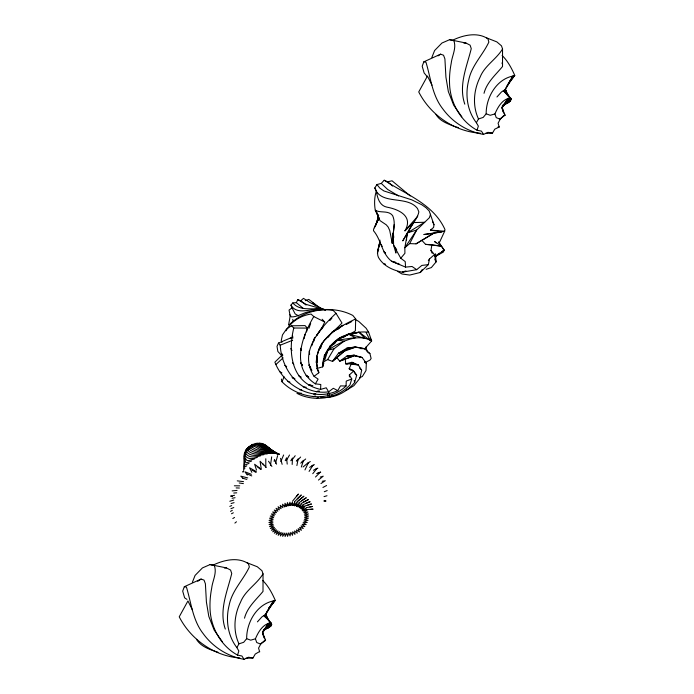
<?xml version="1.0" encoding="UTF-8"?>
<svg xmlns="http://www.w3.org/2000/svg" width="694" height="694" viewBox="0 0 694 694"><rect width="100%" height="100%" fill="white"/><g stroke="black" fill="none" stroke-linecap="round" stroke-linejoin="round"><path stroke-width="1.04" d="M244.592 459.116L243.568 469.534L244.852 468.493M289.78 314.816C291.064 315.935 287.09 328.062 289.467 324.601C300.606 313.376 317.479 307.971 333.068 310.348L336 313.306L341.977 323.031C333.259 332.626 320.22 340.043 317.809 353.931M336 313.306C319.266 329.138 298.481 352.543 314.061 376.33L318.104 379.124L315.362 383.851C290.534 367.751 301.673 337.006 313.792 316.559L311.051 314.07C300.78 315.458 290.994 321.626 285.989 330.804M302.957 308.162L296.364 302.679L292.79 302.922L290.959 305.126L292.035 307.876L289.051 310.062L289.884 314.399L291.228 316.889C297.7 317.201 303.556 312.291 310.018 311.502C324.202 308.231 339.73 308.561 352.83 315.44L355.675 318.928L355.389 330.812C350.366 334.673 343.4 334.959 338.195 338.846C329.025 345.308 322.493 355.415 322.632 366.874L316.958 368.462L318.763 372.799L314.061 376.33M281.382 379.054L282.007 381.743C297.995 398.521 328.756 402.936 346.08 386.003L346.237 381.101L351.771 378.976L349.351 374.951L353.654 371.038L356.681 375.298L354.617 382.489C346.714 392.37 333.528 399.015 320.81 397.246M486.563 37.866L496.809 41.866L501.476 45.83L502.543 48.962L502.517 66.546C495.646 74.865 486.832 82.282 484.013 93.3M281.885 342.359L281.252 340.502L282.475 334.907L286.518 329.008L291.48 325.807L293.788 328.002C287.663 352.587 291.341 383.105 320.585 389.412L320.793 384.502L315.362 383.851M292.174 464.459L292.46 458.014L290.786 460.747M286.726 506.178L287.463 502.603L288.713 505.744L289.953 502.196L290.708 505.527L292.426 502.057L292.668 505.527L294.837 502.187L294.56 505.744L297.162 502.586L296.373 506.169L299.348 503.254L298.056 506.802L301.361 504.174L299.591 507.635L303.183 505.336L300.962 508.65L304.779 506.707L302.142 509.838L306.123 508.286L303.104 511.166L307.19 510.029L303.842 512.623L307.963 511.929L304.345 514.193L308.44 513.942L304.597 515.833L308.604 516.032L304.605 517.533L308.457 518.175L304.362 519.259L307.997 520.344L303.868 520.986L307.234 522.487L303.148 522.686L306.175 524.586L302.185 524.334L304.848 526.59L301.023 525.905L303.261 528.49L299.661 527.362L301.456 530.242L298.134 528.698L299.444 531.821L296.451 529.886L297.266 533.2L294.646 530.901L294.95 534.363L292.755 531.734L292.538 535.282L290.795 532.376L290.066 535.959L288.808 532.81L287.576 536.367L286.822 533.027L285.104 536.497L284.861 533.027L282.684 536.367L282.961 532.819L280.367 535.968L281.157 532.385L278.181 535.3L279.474 531.751L276.16 534.38L277.93 530.919L274.338 533.226L276.559 529.904L272.751 531.847L275.388 528.724L271.406 530.268L274.425 527.388L270.339 528.524L273.679 525.931L269.558 526.625L273.184 524.36L269.09 524.621L272.924 522.721L268.925 522.521L272.924 521.021L269.072 520.379L273.167 519.294L269.532 518.21L273.653 517.568L270.296 516.067L274.382 515.868L271.354 513.976L275.336 514.219L272.681 511.964L276.507 512.649L274.26 510.064L277.86 511.192L276.073 508.312L279.396 509.856L278.086 506.733L281.079 508.667L280.263 505.353L282.874 507.652L282.579 504.191L284.774 506.82L284.991 503.271L286.726 506.178L287.871 504.521M259.608 651.519L255.253 654.06L252.98 657.999L248.539 657.244L244.036 659.3L241.911 656.004L237.539 655.11L238.84 650.989L236.871 647.606L238.97 643.824L243.655 642.323L246.665 638.688C246.474 622.145 257.344 603.225 274.781 600.7L275.266 600.353C272.126 593.144 268.248 585.866 262.601 580.375M498.049 126.898L499.212 126.993L494.77 129.171L492.488 133.109L488.047 132.354L483.553 134.41L481.428 131.114L477.047 130.22L478.348 126.1L476.388 122.717L478.487 118.934L483.171 117.433L486.173 113.799C485.991 97.255 496.852 78.335 514.289 75.82L514.774 75.473C511.643 68.264 507.765 60.977 502.118 55.485M379.262 219.495L376.096 210.959L379.965 220.597L386.263 224.821L388.154 227.042L389.724 230.495L392.266 243.342C391.997 234.19 396.56 224.275 392.596 215.548C388.293 210.004 380.425 213.37 375.272 210.23C374.205 204.062 374.309 197.018 376.365 191.11L374.829 187.909L376.963 184.552L381.258 183.407L384.19 180.232L387.72 181.793L392.613 186.07M392.266 243.342L394.157 224.587M304.605 336.443L304.839 334.378L304.172 338.629M254.394 445.774L254.672 443.527L263.824 448.688L278.901 454.093M406.563 239.985C405.825 228.881 416.886 222.123 418.855 211.87L417.484 208.504C406.866 194.771 380.798 205.814 374.829 187.909M270.46 465.457L271.675 456.869M376.963 184.552L379.861 188.161L383.895 190.954L411.785 199.846L421.831 204.782L426.081 207.784L429.204 210.993L433.993 224.726L433.585 227.441L430.427 230.104L441.453 231.848L444.672 231.241L444.941 229.48C433.507 204.027 405.903 194.415 384.19 180.232M432.241 253.336L430.974 250.447L431.859 244.791L441.419 246.179L444.143 250.135L443.379 252.043L435.268 256.502M378.464 214.993L377.458 221.204L378.629 215.296M364.628 348.909L371.663 340.919L368.635 332.226C346.922 329.797 324.384 343.738 322.632 366.874L323.872 362.919M274.165 461.397L274.494 459.471L276.576 464.165M316.872 359.188L316.317 362.346L317.54 367.577M296.885 465.596L298.151 458.847L296.329 461.172M379.974 240.107C379.609 246.413 374.986 253.544 379.653 259.278C384.944 266.774 393.559 270.391 402.286 272.178L416.686 269.671L421.839 265.429L428.354 264.622L429.473 258.957L434.479 254.577L430.974 250.447M359.518 377.753L362.346 376.504L366.007 370.553L366.345 363.196L362.086 357.497L354.192 355.788L345.248 358.998L345.707 363.786L351.927 362.294L358.199 364.853L361.652 370.214L360.065 378.057L353.888 385.691L345.777 390.627M306.557 331.949L307.407 328.106L305.039 325.59L291.48 325.807M377.397 253.258L379.878 241.972L377.918 250.95L378.724 249.398M313.714 341.457L314.712 337.345L311.753 345.786M378.586 215.27L376.348 223.85L373.641 229.063L373.485 230.712C381.318 239.786 381.605 253.388 391.546 261.222L405.548 267.103L412.054 266.496L416.686 269.671M255.834 444.672L256.233 443.18L262.202 446.945L279.361 454.353M275.492 463.245L277.661 455.611M430.566 214.273L429.36 217.743L424.685 222.271L413.581 222.574L404.975 230.807C413.546 216.025 398.764 209.371 386.922 207.142C379.401 205.658 377.336 197.617 376.365 191.11M316.941 360.307L316.317 362.346C316.768 339.166 337.319 327.611 355.675 318.928M320.689 348.067L322.25 342.966L318.364 350.774L320.212 348.249M351.771 378.976L349.95 384.918C336.989 399.102 313.74 402.234 296.971 393.333M324.809 359.96L327.924 350.08C340.641 342.211 356.855 332.678 371.663 340.919L370.31 338.42M376.651 222.921L378.473 217.326L375.263 226.044L378.898 218.116L375.272 210.23M301.317 467.036L303.538 460.313L300.736 463.202M308.951 328.331L310.652 323.43M222.314 641.716L214.186 630.109L208.816 616.428L206.413 602.097L205.398 583.801L204.036 580.123L201.087 579.056L184.326 586.716L182.687 591.097L184.621 597.838L186.946 599.373M461.831 116.826L453.703 105.228L448.333 91.539L445.93 77.208L444.906 58.912L443.544 55.234L440.603 54.167L423.843 61.827L422.195 66.208L424.129 72.948L427.192 76.618M244.496 618.181C247.324 607.163 256.138 599.746 263.009 591.435L263.035 573.851L261.968 570.72L257.292 566.755L247.055 562.756M192.359 582.309L195.083 575.421L202.44 567.909L210.117 564.569L226.426 567.909L230.59 570.069L231.735 573.53C227.32 591.583 218.836 610.217 225.281 629.05M431.868 57.42L434.6 50.541L441.957 43.019L449.634 39.679L465.934 43.019L470.107 45.179L471.252 48.649C466.828 66.693 458.344 85.327 464.789 104.161M257.188 444.472L257.795 442.989L264.093 447.014L277.635 453.598M263.035 573.851C256.971 584.131 245.077 590.473 240.532 602.175C234.121 614.997 232.802 630.655 238.97 643.824M502.543 48.962C496.479 59.25 484.586 65.583 480.048 77.286C473.638 90.107 472.319 105.766 478.487 118.934M282.007 381.743L284.098 376.807M280.818 461.562L283.638 454.986M351.953 364.315L358.199 364.853L351.311 363.864L349.16 368.74L350.661 370.049M296.364 302.679L297.743 299.626L300.762 300.806L306.063 305.048M290.187 338.559L291.654 337.51L278.494 343.062L277.019 346.349L277.852 351.459L281.296 355.198M260.909 643.572L264.865 641.004L265.377 639.79L260.684 644.136L256.728 642.514L255.418 638.81C258.194 632.191 262.644 624.331 270.313 622.917L271.449 623.359L271.05 625.78L269.506 627.237L265.498 628.764M499.706 119.082L505.119 115.195L503.853 115.412L500.192 119.247L496.236 117.624L494.935 113.929C497.711 107.301 502.152 99.442 509.821 98.028L510.966 98.47L510.558 100.89L506.776 103.536L504.13 104.048M243.689 470.671L242.883 472.137L243.282 471.278M285.26 460.677L286.561 457.849L287.212 464.113M374.326 227.779L378.898 218.116M304.961 469.925L308.544 462.404L303.044 466.993M322.137 319.24L324.757 322.068L322.059 327.481L316.49 335.783L323.456 326.041L321.357 329.633M405.548 267.103L405.227 261.595L400.768 258.246L404.923 253.284L404.836 247.732L409.694 243.611L416.652 230.052L424.685 222.271L407.447 232.828L402.754 240.896L413.581 222.574M500.192 119.247L498.075 123.228L499.212 126.993M260.684 644.136L258.558 648.118L259.695 651.874M258.532 444.412L259.339 442.972L278.788 454.318M284.774 506.82L285.798 505.024M282.536 354.703L274.876 362.164C284.08 386.289 313.384 402.19 337.77 390.618L340.485 385.89L346.08 386.003M286.353 460.478L289.519 455.021M323.456 361.912L327.629 359.587L333.988 348.856L344.172 341.066L337.084 340.207L329.832 346.306L335.159 342.836M506.993 85.839L508.069 84.043M509.153 82.256L512.927 75.984L505.44 89.448L501.476 91.946L496.947 96.978M266.938 611.622L273.419 600.874L265.932 614.337L261.968 616.836L257.431 621.867M309.082 471.426L313.081 465.084L309.654 467.4M503.74 113.174L502.265 107.258L507.93 98.348L501.953 107.865L503.167 111.994M264.223 638.055L262.757 632.147L268.422 623.238L262.436 632.755L263.651 636.884M421.961 269.949L420.226 272.49L409.755 275.058L402 273.991L397.549 271.363M428.319 260.649L429.473 258.957M505.432 88.572L514.289 75.82L509.648 81.597M259.842 444.498L260.831 443.128L278.008 454.093M328.21 337.327L331.906 332.287M291.983 460.035L295.21 455.706M312.76 473.698L317.08 468.311L313.428 470.28M268.812 608.135L274.781 600.7L265.325 614.303L265.932 614.337L267.034 618.302L265.16 614.658L271.71 624.392L267.259 627.367M327.351 352.231L324.115 356.248L327.924 350.08L333.988 348.856M333.84 344.215L337.084 340.207L355.397 337.622L348.475 334.161L338.195 338.846L341.17 337.9M508.251 83.445L514.774 75.473M502.265 107.258L509.821 98.028L502.716 106.061M268.734 608.334L271.345 605.142M272.655 603.546L275.266 600.353M262.757 632.147L270.313 622.917L262.497 631.748M292.599 501.068L298.411 494.059L296.338 496.54M422.29 270.009L420.226 272.49L428.354 264.622M404.975 230.807L417.727 216.216M329.78 320.602L331.879 318.208M261.1 444.733L262.254 443.457L277.912 454.284M297.24 460.669L300.623 457.034M290.708 505.527L292.174 504.026M315.501 477.021L320.489 472.024L316.655 473.62M294.482 501.753L301.283 494.961L297.327 498.769M502.04 106.963L510.966 98.47L503.324 90.541L508.589 96.518M262.523 631.844L271.449 623.359L263.815 615.431L265.785 617.669M275.995 364.471L283.126 357.826M365.408 362.415L369.997 360.082L371.134 358.503L369.893 353.506L364.662 348.692L355.814 347.035L345.508 350.054L332.478 361.401L327.629 359.587M300.762 300.806L303.478 298.359L309.897 302.506L323.543 309.446M330.405 396.777L331.984 395.407M301.855 462.299L305.672 458.986M328.843 392.839L327.394 394.097L329.138 393.004M502.786 105.505L508.511 100.587M264.093 629.692L271.449 623.359M294.959 503.558L292.668 505.527L294.273 504.191M298.012 500.938L299.539 499.628M296.685 502.196L303.929 496.193L300.268 499.055M234.876 523.085L236.463 521.793M318.468 480.057L323.231 476.179L320.272 477.073M324.315 340.155L326.848 338.125M337.822 329.329L342.888 325.26L332.14 332.044L337.752 329.034M278.494 343.062L280.22 345.196C281.547 370.622 301.101 395.658 328.626 391.841L333.311 388.284L337.77 390.618M502.864 105.8L511.226 99.502L504.668 89.769L506.637 93.473M435.251 256.78L444.143 250.135L438.782 242.059L439.597 242.154L444.672 231.241L430.427 230.104M327.785 395.91L329.511 394.66M296.312 504.495L294.56 505.744L296.243 504.599M307.763 463.288L310.27 461.519M246.778 465.83L244.323 467.201L244.175 457.893M298.758 502.881L306.306 497.737L301.552 500.747M197.703 581.329L201.087 579.056M438.061 55.876L440.603 54.167M435.225 256.095L439.684 253.11M441.471 251.922L444.143 250.135M263.703 629.744L265.481 628.556M232.82 518.557L234.546 517.42M320.966 483.545L325.286 480.699L322.285 481.28M343.148 337.631L348.475 334.161L364.732 338.178L359.024 332.218L346.757 334.577L348.917 334.361M416.053 243.846L433.603 233.288L441.453 231.848L423.843 234.529L433.603 233.288L416.053 243.846L409.694 243.611M502.413 105.766L510.558 100.89M263.807 630.117L271.05 625.78L263.607 629.631L269.506 627.237L263.807 629.935M298.108 505.154L296.373 506.169L298.22 505.154M311.667 466.125L314.347 464.607M230.512 511.357L232.317 510.359M300.988 503.627L308.388 499.576L303.339 502.1M346.185 324.523L351.797 321.513M249.042 463.332L245.39 464.928L244.739 464.425L243.958 456.6M231.501 513.742L233.34 512.779M322.927 487.448L326.605 485.522M316.507 398.443L318.373 397.523M502.369 105.497L509.023 102.348M452.132 40.452C462.846 35.186 477.246 31.69 487.865 38.743L488.871 42.074C482.772 55.121 471.434 65.713 468.641 80.461C465.015 94.792 467.209 110.858 476.388 122.717M212.624 565.341C223.338 560.067 237.73 556.579 248.357 563.632L249.354 566.955C243.264 580.011 231.917 590.603 229.124 605.35C225.507 619.681 227.701 635.739 236.871 647.606M315.97 469.023L317.852 468.19M229.792 506.394L231.683 505.588M298.056 506.802L299.912 506.013M302.697 504.824L310.131 501.667L305.75 503.332M251.592 461.059L246.76 462.725L245.676 462.377L243.941 455.273M230.929 508.693L233.809 507.531M324.298 491.725L327.178 490.563M280.22 345.196L292.642 340.251M345.248 358.998L339.722 361.158L336.755 357.462M305.299 300.71L308.787 299.4L321.469 309.038M318.208 391.043L316.369 391.702L319.544 391.06M313.332 396.664L315.336 395.953M405.218 271.163L402.286 272.178L406.146 271.068M302.393 506.698L299.591 507.635L311.511 503.983L307.919 504.954M426.159 269.298L431.356 267.572L436.023 261.994L435.511 253.761M317.791 473.178L320.715 472.224M254.403 459.02L248.417 460.651L246.882 460.408L245.173 458.083L244.114 453.911L245.693 454.258M355.059 333.476L359.024 332.218L370.258 340.459L366.172 332.643M229.818 501.276L233.722 500.053M494.935 113.929L490.224 115.282L486.173 113.799M231.111 503.514L234.078 502.647M324.029 496.609L326.995 495.75M255.418 638.81L250.708 640.172L246.665 638.688M320.585 389.412L326.241 387.79L328.626 391.841M313.697 394.201L315.753 393.663M257.422 457.268C252.408 459.619 244.921 459.601 244.488 452.557L246.214 452.358M387.72 181.793L392.023 180.787L410.267 195.96M300.962 508.65L303 508.225M234.555 495.273L230.599 496.08L232.594 496.557M306.21 507.67L312.508 506.49L309.793 506.932M232.056 498.266L235.058 497.719M324.055 501.363L326.05 500.999L324.063 500.469M260.606 455.819C255.149 457.233 246.613 458.613 245.043 451.213L246.743 451.213M360.03 357.323L362.086 357.497L353.905 355.085L346.714 356.204L339.722 361.158L354.192 355.788L346.714 356.204L348.761 356.378M351.069 334.152L353.229 333.935M263.894 454.7C257.778 455.325 248.608 457.372 245.78 449.92L248.244 450.189L246.682 448.68L249.033 449.235L247.741 447.526L249.935 448.341L248.929 446.468L250.942 447.543L250.239 445.522L252.026 446.841L251.653 444.715L259.513 449.296L279.248 454.232L261.673 448.871L253.137 444.047L253.189 446.251M232.117 490.892L237.062 490.415M299.183 393.342L301.265 393.142M233.739 493.035L236.723 492.818M303.998 509.708L302.142 509.838L304.137 509.708M306.123 509.587L313.107 509.153L310.947 509.266M463.922 43.141L465.934 43.019M224.414 568.03L226.426 567.909M492.488 133.109L485.427 133.387M252.98 657.999L245.91 658.276M267.251 453.928C260.371 453.859 250.751 456.036 246.682 448.68M293.788 328.002L307.407 328.106M234.346 485.791L239.742 485.852M351.311 363.864L345.707 363.786L347.789 363.96M325.451 309.706C315.033 306.219 297.743 316.967 290.959 305.126M348.674 348.379L346.54 348.336L338.403 353.359L332.478 361.401L345.508 350.054L338.403 353.359L355.814 347.035L346.54 348.336L354.504 347.017L364.662 348.692L360.403 348.605M299.582 389.776L301.664 389.82M236.133 487.917L239.387 488.029M270.617 453.52C262.965 452.774 252.946 454.709 247.741 447.526M504.833 89.422L505.44 89.448L508.841 97.082M310.808 385.083L308.709 384.988L312.838 385.647M421.857 240.367L425.561 244.357L431.859 244.791M303.209 386.94L306.28 387.261M273.93 453.477C265.568 452.028 255.158 453.486 248.929 446.468M480.326 133.222C454.379 131.556 430.454 114.97 418.734 91.929L427.461 76.062L432.006 85.18M239.82 658.007C214.238 656.073 190.798 639.53 179.226 616.81L187.944 600.952L192.49 610.069M425.561 244.357L441.419 246.179L434.47 241.443L436.084 242.891M237.261 480.847L243.525 481.645M239.213 482.981L243.386 483.614M423.843 61.827L425.951 62.191C430.774 77.945 432.154 95.364 442.772 108.854C452.453 122.179 467.279 131.643 483.553 134.41M325.382 309.897C314.937 306.843 300.702 312.369 292.79 302.922M184.326 586.716L186.434 587.081C191.258 602.834 192.637 620.254 203.255 633.735C212.937 647.068 227.771 656.524 244.036 659.3M277.149 453.789C268.153 451.586 257.37 452.41 250.239 445.522M449.634 39.679L453.85 40.729C456.695 48.138 451.994 55.85 451.204 63.293C449.66 71.256 449.061 79.394 449.79 87.479C451.542 104.959 461.493 121.676 477.047 130.22M210.117 564.569L214.333 565.619C217.187 573.018 212.477 580.739 211.687 588.182C210.143 596.146 209.553 604.274 210.273 612.368C212.026 629.848 221.976 646.565 237.539 655.11M247.741 477.914L240.809 476.153L242.995 478.366M395.649 262.271L391.546 261.222L399.64 264.579L397.992 263.234M383.513 263.677L385.595 264.223M455.42 126.811L458.482 127.609M217.951 652.23C210.1 649.653 200.922 646.782 196.454 639.304M242.917 478.305L246.864 479.415M294.013 378.135L292.087 377.588L294.985 378.872M287.854 381.492L289.91 382.099M325.365 309.975L306.089 304.371L297.743 299.626M454.457 126.438C447.673 123.784 439.744 121.112 435.971 114.415M298.698 315.97L295.167 313.914L292.035 307.876M251.393 474.332L244.93 471.781L247.324 475.095M247.185 473.967L251.766 475.919M353.905 355.085L356.456 356.308M313.792 316.559L324.757 322.068M367.95 352.535L369.893 353.506M353.654 371.038L349.16 368.74L352.951 370.31L356.681 375.298L355.172 373.988M398.573 195.942L387.625 189.427L381.258 183.407M356.3 364.619L351.927 362.294L353.55 363.613M298.541 375.68L301.3 377.206M256.286 471.573L249.562 467.799L251.861 472.336M308.518 376.773L306.054 375.385L308.813 377.094M280.046 371.845L281.903 372.886M355.207 319.361L358.798 321.469L366.137 328.253L368.635 332.226M251.965 470.038L256.112 472.527M364.567 362.042L366.345 363.196L364.714 361.938M286.674 366.588L284.922 365.4L286.518 366.822M245.78 449.92L246.986 450.779M276.273 453.494L263.59 443.943M275.18 453.026L264.813 444.585M385.604 253.137L383.956 251.792L385.396 253.154M257.17 466.568L260.45 469.257M272.994 451.603L265.897 445.366M266.834 446.285L271.675 450.874M251.653 444.715L252.677 445.739M312.534 302.523L315.883 305.881M267.606 447.326L268.942 448.68M263.659 464.963L260.077 461.232L261.343 469.413L254.637 464.26L256.511 470.098M359.648 368.115L361.652 370.214M262.714 463.618L266.192 467.496M269.74 622.154L271.71 624.392M292.434 362.693L293.805 364.324M380.347 243.741L382.255 246.361M396.682 249.623L393.637 245.346L393.22 233.184L393.784 237.374M302.35 365.148L300.684 362.815L302.541 365.443M281.651 353.437L282.848 355.233M268.526 461.241L271.883 466.42M310.669 367.586L308.951 364.923L311.892 370.379M400.768 258.246L393.637 245.346L395.927 253.067L395.502 249.927M438.782 242.059L440.031 244.782M268.899 621.017L265.88 614.364L266.999 618.319M432.544 221.516L433.993 224.726M434.765 259.114L436.023 261.994L434.479 254.577M501.953 107.865L505.119 115.195M262.436 632.755L265.602 640.076M501.953 62.928L502.595 64.438M291.81 350.349L291.02 348.492L291.758 350.47M506.516 93.43L505.44 89.448L506.542 93.412M365.946 347.009L367.273 351.832M292.729 319.309L293.18 320.992M280.541 458.335L282.128 464.329M318.034 369.668L318.763 372.799L318.52 370.683M301.005 350.331L300.545 348.258L300.927 350.227M354.27 380.59L354.617 382.489L354.339 380.459M309.194 351.077L309.645 354.287M317.54 362.207L316.802 355.849L316.958 368.462M292.634 336.07L292.859 338.134M349.351 374.951L349.472 376.946M265.785 458.751L265.811 467.209M407.447 232.828L404.836 247.732L416.652 230.052L407.447 232.828M289.962 504.234L288.713 505.744L290.014 504.191"/></g></svg>
